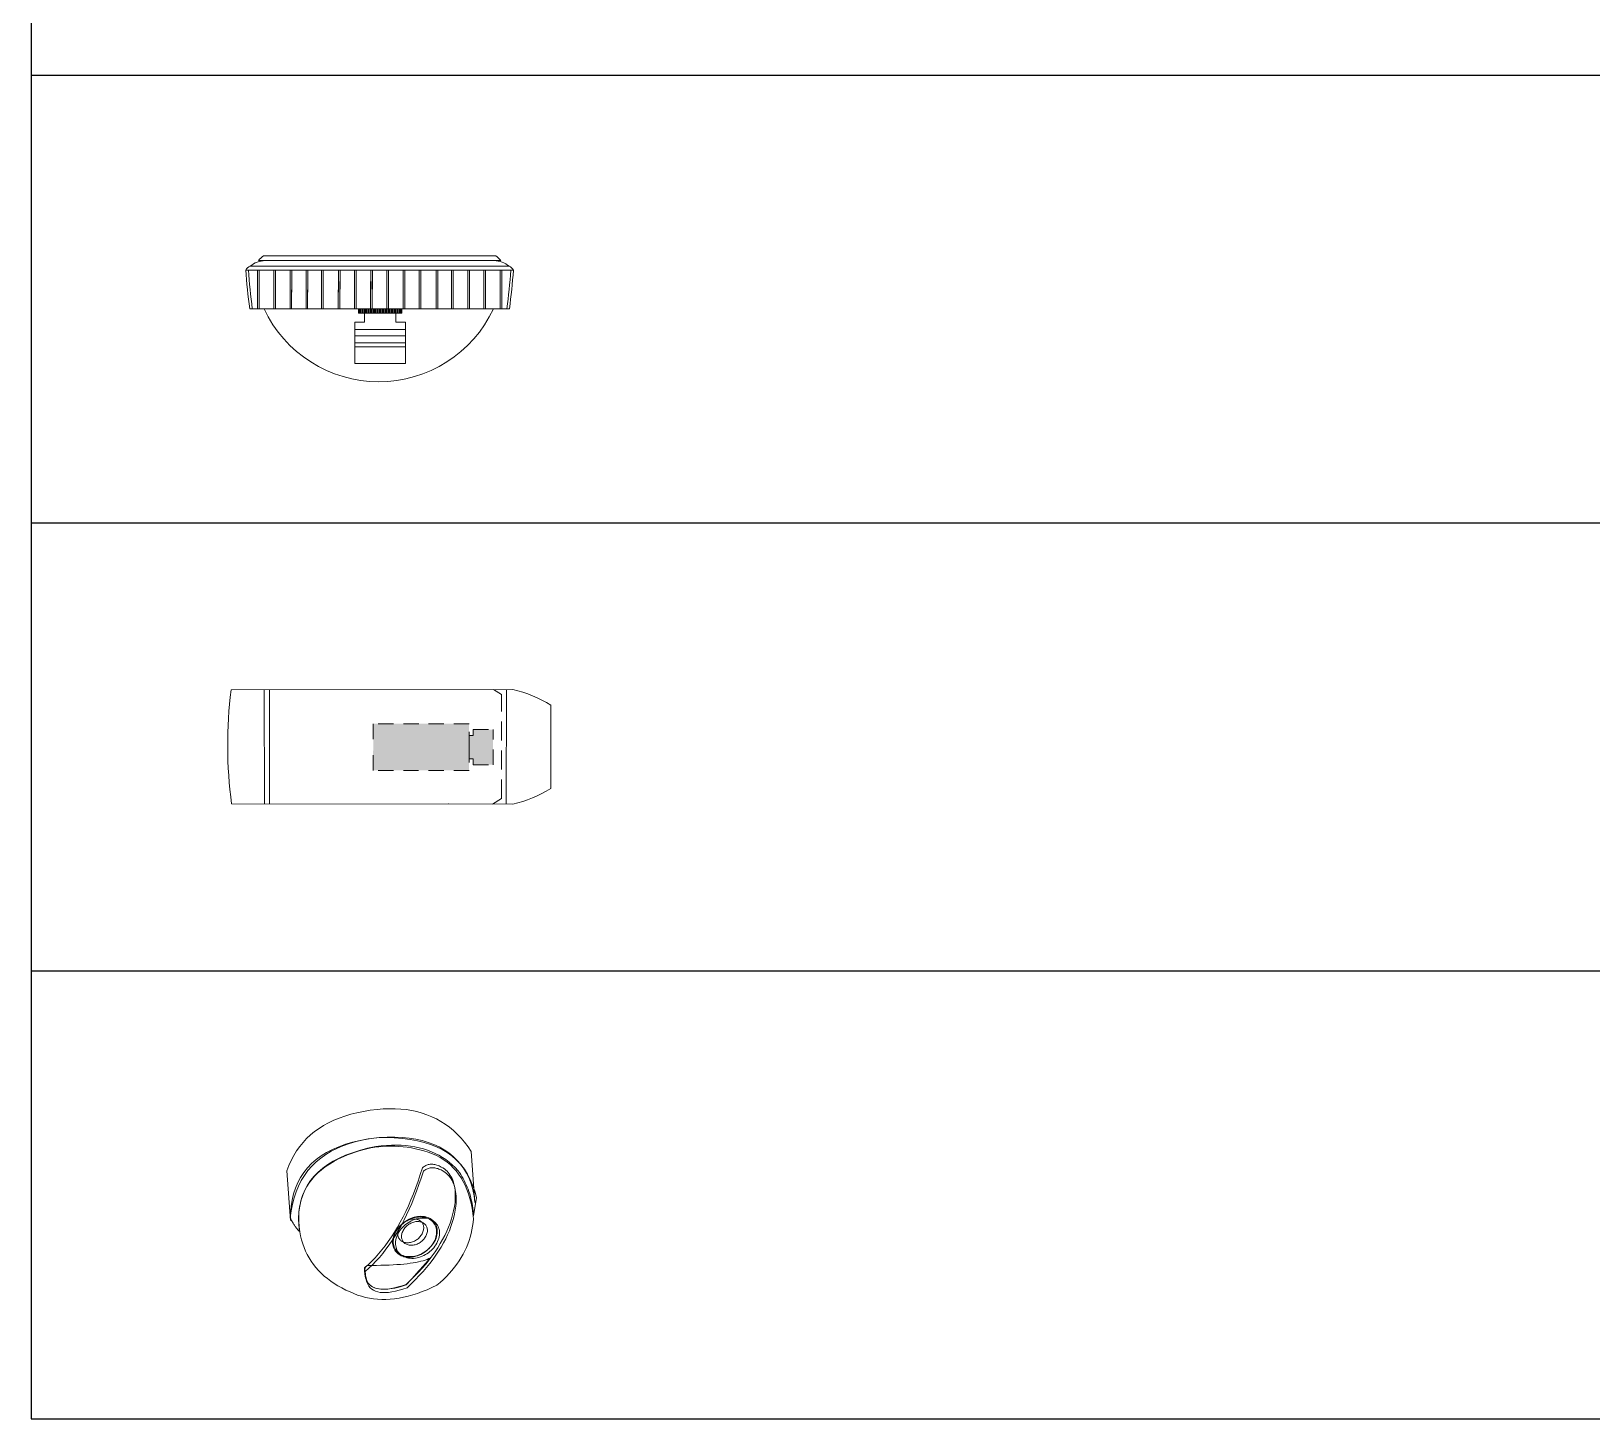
# Model space of a CAD drawing. Header units: millimetres. Extents: x 863 to 22635, y -482 to 12118.
# Drawn here: x 1639.66 to 1655.34, y 2145.8 to 2159.74 of the extents above; entities that cross this region are included whole.
import ezdxf
from ezdxf.enums import TextEntityAlignment as Align

# ---------------------------------------------------------------- set-up
doc = ezdxf.new("R2010")
doc.units = ezdxf.units.MM
doc.linetypes.add('DASHED2', pattern=[9.524999999999999, 6.349999999999999, -3.174999999999999])
doc.layers.add('DIM_0G', color=20, linetype='Continuous')
doc.layers.add('NOTE_0G', color=242, linetype='Continuous')
doc.layers.add('ELTR_CCTV_0G', color=7, linetype='Continuous', true_color=0xfa00bb)
doc.styles.add('attdef', font='GOTHIC.TTF')

# ---------------------------------------------------------------- blocks, each defined once
blk = doc.blocks.new('2901_GLASS-2')
at = {"lineweight": 15}
for points in [[(1671.037497811088, 1172.282525780488), (1669.441464630002, 1172.284631418491), (1669.440953967017, 1171.896837377341), (1669.440610026153, 1171.509043149882), (1671.036643972501, 1171.507631522437), (1671.037070892891, 1171.895078653088)], [(1669.440953967513, 1171.896837379828), (1669.441209296195, 1172.090734398639), (1669.374148507637, 1172.090748790209), (1669.373696080016, 1172.189820819771), (1669.043058674016, 1172.189214169028), (1669.040700679446, 1171.605345636879), (1669.373050581811, 1171.604003420198), (1669.373721336962, 1171.703074213653), (1669.44078199709, 1171.702940818703)]]:
    blk.add_hatch(color=0, dxfattribs=at).paths.add_polyline_path(points)
at = {"color": 0, "lineweight": 15}
for p, q in [((1673.392707970335, 1172.839809526861), (1668.713358620748, 1172.84455620349)), ((1668.822993485906, 1172.844444996466), (1668.818800899815, 1170.940196580237)), ((1672.761880235798, 1170.943904569205), (1672.763804064743, 1172.840447480227)), ((1672.84661202437, 1172.840363481423), (1672.848395342253, 1170.943985929697)), ((1668.083468922339, 1172.585889716084), (1668.082224242695, 1171.199958510367)), ((1673.400591952901, 1170.944505201859), (1668.711237330782, 1170.94009542711))]:
    blk.add_line(p, q, dxfattribs=at)
at = {"color": 0, "linetype": 'DASHED2', "lineweight": 15, "ltscale": 0.05}
for p, q in [((1668.902010718288, 1172.753863242111), (1669.053921586652, 1172.844210748476)), ((1668.902010718963, 1172.753863244463), (1668.901622528894, 1171.019192396717)), ((1668.90162252839, 1171.019192397506), (1669.032853047989, 1170.940397867536))]:
    blk.add_line(p, q, dxfattribs=at)
at = {"color": 0, "linetype": 'DASHED2', "lineweight": 15, "ltscale": 0.04}
for p, q in [((1669.440953966281, 1171.896837376669), (1669.441464628112, 1172.284631419507)), ((1669.441464628112, 1172.284631419507), (1671.037497810891, 1172.282525780228)), ((1671.037497810891, 1172.282525780228), (1671.037070891612, 1171.895078650782)), ((1669.04305867338, 1172.1892141691), (1669.040700680382, 1171.605345639035)), ((1669.373696079319, 1172.189820821523), (1669.04305867338, 1172.1892141691)), ((1669.374148508094, 1172.090748790273), (1669.373696079319, 1172.189820821523)), ((1669.441209295901, 1172.09073439886), (1669.374148508094, 1172.090748790273)), ((1669.440953967479, 1171.896837379445), (1669.440610024587, 1171.509043149837)), ((1671.036643971308, 1171.507631521702), (1671.037070890917, 1171.89507865335)), ((1669.373050579997, 1171.604003419521), (1669.042415316291, 1171.605338713362)), ((1669.373721336375, 1171.703074214095), (1669.373050579997, 1171.604003419521)), ((1669.440781997562, 1171.702940818755), (1669.373721336375, 1171.703074214095)), ((1669.440610024587, 1171.509043149837), (1671.036643971308, 1171.507631521702))]:
    blk.add_line(p, q, dxfattribs=at)
at = {"color": 0, "lineweight": 15}
for centre, radius, start, end in [((1669.16381255306, 1170.851368048862), 2.043454862592803, 102.7347260083257, 121.9166385343652), ((1666.074492305215, 1171.861699055979), 7.383290636738362, 352.8639614718928, 7.61270738873649), ((1669.166082644204, 1172.932286062881), 2.043454862592803, 237.9671859969082, 257.139008096787)]:
    blk.add_arc(centre, radius, start, end, dxfattribs=at)
at = {"color": 0, "linetype": 'DASHED2', "lineweight": 15}
for start, end in [(55.84248884050429, 56.0621822940309), (306.8031840346627, 307.0008429846237)]:
    blk.add_arc((1669.126360471798, 1171.875422321563), 1.166830800189498, start, end, dxfattribs=at)
blk = doc.blocks.new('kamera')
at = {"color": 0, "lineweight": 15}
for p, q in [((-11.66908713034227, 1.0837539e-09), (11.66908713034408, -1.0837539e-09)), ((-13.44588307459216, -1.451566507756069), (13.4424686082164, -1.455735977442964)), ((-13.44588307558315, -1.451566505226218), (13.43925610297065, -1.483141569533469)), ((-13.00969076499768, -1.058210229231552), (13.00720146510848, -1.061356225045892)), ((-12.26329163911304, -5.332275347891116), (-12.25872798431683, -1.446471936521629)), ((-12.26131970669248, -3.653239797016428), (-12.25873560508207, -1.452960747751784)), ((-12.17971710196234, -0.4819145876339463), (-11.50632521971147, -0.4827054221375875)), ((-12.09759150147529, -5.332469958397269), (-12.09302767041026, -1.446517263638452)), ((-12.0956193933338, -3.653285112888625), (-12.09303529116023, -1.453006063622888)), ((-11.50632521971147, -0.4827054221375875), (11.5051920402997, -0.4823217871453381)), ((-10.62490962399042, -5.337418921877175), (-10.62034597158217, -1.45161550826051)), ((-10.62292656668014, -3.648908826668049), (-10.62035359122765, -1.458104332967195)), ((-10.4592094877431, -5.337613523391333), (-10.45464565782403, -1.45166084436059)), ((-10.45722625403741, -3.648954149277415), (-10.45465327913061, -1.458149637606766)), ((-9.001749541945355, -5.339325237901356), (-8.99718588757696, -1.453521835522769)), ((-8.999766289448052, -3.650650554577441), (-8.997193507355586, -1.460010648990282)), ((-8.836049404290133, -5.339519828186165), (-8.831485573659482, -1.453567149156515)), ((-8.834065976663439, -3.650695890672069), (-8.831493194551328, -1.460055944646591)), ((-7.393811388326321, -5.337994257779064), (-7.389247733536648, -1.452190855400474)), ((-7.391836879472426, -3.656765239776721), (-7.389255353313093, -1.458679666620809)), ((-7.228111249566608, -5.338188875024568), (-7.223547420177965, -1.452236169024399)), ((-7.226136566810053, -3.65681054666129), (-7.223555040511018, -1.458724964519933)), ((-5.842335270079093, -5.339816377344686), (-5.837771617825817, -1.454012983948268)), ((-5.840356545247957, -3.654996115604809), (-5.837779237460379, -1.460501795178424)), ((-5.676635132002593, -5.340010965375768), (-5.672071303903977, -1.45405829083611)), ((-5.6746562324568, -3.655041431481365), (-5.672078925361163, -1.46054709307209)), ((-4.147501368722623, -5.341806862739031), (-4.142937716312188, -1.456003449122363)), ((-4.145518311414525, -3.653296767530991), (-4.14294533595766, -1.462492273827955)), ((-3.981801232473115, -5.342001464252096), (-3.977237402554056, -1.456048785221355)), ((-3.97981799876743, -3.653342090139267), (-3.977245023862812, -1.462537578467524)), ((-2.524341286679733, -5.343713178763207), (-2.51977763230916, -1.45790977638462)), ((-2.522358034180251, -3.655038495439292), (-2.519785252085601, -1.464398589851043)), ((-2.358641149020145, -5.343907769046926), (-2.354077318391681, -1.457955090017273)), ((-2.356657721395639, -3.655083831532828), (-2.354084939285712, -1.464443885509534)), ((-0.9011889058661834, -5.345619478337903), (-0.8966252521962815, -1.459816066977145)), ((-0.8992049536480408, -3.656347672653281), (-0.8966328718264776, -1.466304871451574)), ((-0.7354887682087793, -5.345814070868796), (-0.7309249396779705, -1.4598613761078)), ((-0.7335046397327459, -3.656392988532024), (-0.7309325602969694, -1.466350187330314)), ((0.7376692246687526, -5.347544214640945), (0.7422330545943625, -1.461591528865391)), ((0.7396533538585573, -3.658123114328917), (0.7422254338465791, -1.468080333347461)), ((0.9033693621689964, -5.347738827393187), (0.907933016541756, -1.4619354227696)), ((0.905353314531203, -3.658467014968118), (0.907925395636812, -1.468424236244754)), ((2.360821604220654, -5.349450507469737), (2.365385433585287, -1.463497821700729)), ((2.362805030587876, -3.660626560971286), (2.365377812837504, -1.469986623932344)), ((2.526521741854048, -5.349645135962052), (2.531085395528315, -1.463841724591475)), ((2.5285049942182, -3.660970454875496), (2.531077776456913, -1.470330526828543)), ((3.983981686972947, -5.351356814509562), (3.988545518712453, -1.46540414671908)), ((3.985964921949015, -3.662697431414561), (3.988537897971218, -1.47189293996416)), ((4.149681824477557, -5.351551422771808), (4.154245481779617, -1.465748040624383)), ((4.151664884302408, -3.663041345542296), (4.154237860328976, -1.472236831622284)), ((5.678815587908138, -5.353347299904998), (5.683379419662923, -1.467394614138173)), ((5.680794489139043, -3.66837776601387), (5.683371798764527, -1.473883418611511)), ((5.844515724980552, -5.353541930633582), (5.849079381466253, -1.46773851478174)), ((5.846494452330625, -3.668721671149613), (5.849071760705371, -1.474227321509897)), ((7.230291706694512, -5.355169448685042), (7.234855534664347, -1.469216753924045)), ((7.232266388185053, -3.673791118081133), (7.234847914064993, -1.475705535931044)), ((7.395991843651244, -5.355364038972036), (7.400555498447463, -1.469560627599274)), ((7.397966351952891, -3.674135011987527), (7.400547876418385, -1.47604945005878)), ((8.853449109267785, -5.357075751663797), (8.858012940893786, -1.471123047914079)), ((8.855423792598412, -3.675697403075901), (8.858005320146004, -1.4776118501446)), ((9.019149247479618, -5.357270350937324), (9.023712903262457, -1.471466939575475)), ((9.021123755661213, -3.676041305974285), (9.023705282497213, -1.477955753040804)), ((10.47661187148751, -5.358982071753414), (10.48117570200902, -1.473029345531904)), ((10.47859230095764, -3.672711267952398), (10.48116808124378, -1.479518161243321)), ((10.64231201096536, -5.359176680013478), (10.64687566563934, -1.473373230450668)), ((10.64429226415795, -3.673055173094689), (10.64686804361245, -1.479862050657538)), ((12.17858372339087, -0.4831126439898072), (11.5051918442592, -0.4823217690369347)), ((12.09977195606025, -5.360888387785236), (12.10433578559514, -1.474935661562629)), ((12.10174406237911, -3.681703533281323), (12.10432816342418, -1.481424484013405)), ((12.26547209427426, -5.361082987054396), (12.27003574850296, -1.475279582430809)), ((12.26744402444874, -3.682047447416698), (12.27002812831833, -1.481768377919794)), ((-13.05132695984521, -5.331175338883622), (13.04008840963634, -5.334583323375045)), ((-2.122970872653417, -5.347284039700753), (2.23450270698358, -5.345251442069636)), ((-2.122775785197335, -5.765514446918679), (-2.122970872653417, -5.347284039700753)), ((2.234697797980151, -5.763481849858363), (-2.122775785197335, -5.765514446918679)), ((-2.096625811611918, -5.765502250272763), (-2.096820898266924, -5.347271841879408)), ((-1.983331767480011, -5.765449402203012), (-1.983526854933916, -5.347218994982904)), ((-1.870037724024768, -5.765396555138433), (-1.870232815137023, -5.347166147517783)), ((-1.756743680748513, -5.765343708324871), (-1.756938770885061, -5.347113299276678)), ((-1.643449638696801, -5.765290860429741), (-1.64364472883335, -5.347060451383731)), ((-1.530155595359428, -5.765238013533236), (-1.530350681900924, -5.347007604973986)), ((-1.517246615373186, -5.765231992198823), (-1.516822119721654, -6.67526662033233)), ((-1.4168615519653, -5.765185166551597), (-1.417056642106214, -5.346954757507774)), ((-1.303567510402534, -5.765132316484598), (-1.303762598827779, -5.346901910693119)), ((-1.190273467922995, -5.765079470849741), (-1.190468554575817, -5.346849062454202)), ((-1.07697942378454, -5.765026622777804), (-1.07717451258304, -5.34679621464638)), ((-0.9636853795347632, -5.764973774537793), (-0.9638804701013212, -5.346743369006071)), ((-0.8503913383998224, -5.764920927988349), (-0.8505864285385542, -5.346690518939067)), ((-0.7370972950056967, -5.764868081006714), (-0.7372923824574174, -5.3466376737877)), ((-0.6238032516705064, -5.764815234109119), (-0.6239983408946502, -5.346584823719604)), ((-0.510509210105556, -5.764762384043206), (-0.5107042984740473, -5.346531978166603)), ((-0.3972151640266021, -5.764709538891838), (-0.3974102537964427, -5.3464791321825)), ((-0.2839211228894783, -5.764656692336938), (-0.2841162122293099, -5.346426282114408)), ((-0.1706270787532048, -5.764603844265003), (-0.1708221688919366, -5.346373435221175)), ((-0.0573330371882548, -5.764550994199089), (-0.0575281254999936, -5.346320588238449)), ((0.0559610052912831, -5.764498148560961), (0.0557659177784444, -5.346267741425981)), ((0.1692550495432442, -5.764445300323131), (0.169059959830156, -5.346214893533033)), ((0.2825490906214327, -5.764392453853362), (0.2823540040842999, -5.346162045295204)), ((0.395843134871211, -5.76433960561444), (0.3956480474151249, -5.346109198397607)), ((0.5091371782653369, -5.764286758633897), (0.5089420872098345, -5.346056350930298)), ((0.6224312216027102, -5.764233911740665), (0.6222361314617956, -5.346003502692473)), ((0.7357252635933037, -5.764181063929573), (0.7355301760804652, -5.345950656793498)), ((0.8490193078452648, -5.764128215688468), (0.8488242194745907, -5.345897809812957)), ((0.9623133502658674, -5.764075370135468), (0.9621182601271356, -5.345844961088368)), ((1.075607394520009, -5.764022521893276), (1.075412303521259, -5.345792114106733)), ((1.188901434312538, -5.763969674429245), (1.188706346428624, -5.345739264953226)), ((1.302195478562313, -5.763916826192507), (1.302000390680583, -5.345686416714306)), ((1.415489521954258, -5.763863979210873), (1.415294432245534, -5.345633572418591)), ((1.528783563949215, -5.763811131399777), (1.528588476440743, -5.345580724263709)), ((1.629168622843099, -5.763764306379016), (1.62959312203511, -6.67379893508114)), ((1.642077607286591, -5.763758284503273), (1.641882519775935, -5.345527877366111)), ((1.755371651479617, -5.763705436345117), (1.755176560480868, -5.345475028558575)), ((1.868665693959155, -5.763652590710263), (1.868470605162838, -5.345422182577749)), ((1.981959736864337, -5.763599741557843), (1.98176464586777, -5.345369333768031)), ((2.095253779343874, -5.763546895919716), (2.095058690119731, -5.345316485530202)), ((2.208547823595834, -5.763494047678613), (2.208352733457104, -5.345263638632601)), ((2.234697797980151, -5.763481849858363), (2.23450270698358, -5.345251442069636)), ((-1.516822119721654, -6.67526662033233), (-2.497499587116358, -6.675724070120486)), ((-2.497499587116358, -6.675724070120486), (-2.495558859687478, -10.83624108572949)), ((2.61061249237664, -7.406313756389863), (-2.497157681912538, -7.408696340787352)), ((-2.497157681912538, -7.408696340787352), (-2.49686064325524, -8.04548647381598)), ((1.62959312203511, -6.67379893508114), (2.610270588089588, -6.673341484377307)), ((2.610270588089588, -6.673341484377307), (2.612211315400599, -10.83385850015547)), ((-2.49686064325524, -8.04548647381598), (2.610909532323967, -8.043103890416022)), ((2.611240951930624, -8.753599993437456), (-2.49652922315963, -8.75598257901147)), ((-2.49652922315963, -8.75598257901147), (-2.496347580158361, -9.14538383158724)), ((-2.496347580158361, -9.14538383158724), (2.611422594133, -9.143001247186476)), ((2.610909532323967, -8.043103890416022), (2.611240951930624, -8.753599993437456)), ((2.612211315400599, -10.83385850015547), (-2.495558859687478, -10.83624108572949))]:
    blk.add_line(p, q, dxfattribs=at)
for centre, major_axis, ratio, start_param, end_param in [((7.648847701401791, -4.750011423383329), (-4.397298448758828, 4.403260143487546), 0.9999999999933443, 4.683195993139019, 4.796085085942228), ((61.23770431371792, 4.183884740712529), (-74.89583861249672, 0.09947217952870638), 0.9999999993299781, 0.0763097521043366, 0.1287174170947243), ((-12.68964963094131, -1.851628122723194), (-0.6045439017761848, 0.6053635200564756), 0.9999999999996106, -0.4013124155423671, 0.2994834359232248), ((61.49871867943858, 4.183578196412782), (-74.8958730749557, 0.0687933389703585), 0.9999999993272934, 0.0762334845811135, 0.1283041302530155), ((-11.40422956656421, -3.000745239959359), (-2.520107833487045, 0.0021176782169552), 0.9999999993262315, -1.529432523771554, -0.8792775586926866), ((-7.660016016928602, -4.75944140243082), (-4.397298448729824, 4.403260143458504), 0.9999999999842799, -0.0846901452009725, 0.0281989471947213), ((11.39718189305404, -3.000114826710341), (-2.520107583787376, 0.0023964792551094), 0.999999999325334, 4.020312584306897, 4.670467548772043), ((-61.49062301718241, 4.330537488617847), (74.89589369370547, -0.0405463242702368), 0.9999999993269528, -0.128862778158612, -0.0767891292492506), ((12.68529755629624, -1.854020192653115), (0.6053635200564801, 0.6045439017761886), 0.9999999999985842, 5.982707832340611, 6.683503683609843), ((-61.22960865258811, 4.330230933088751), (-74.8958459579406, 0.09377860693593501), 0.9999999993228685, 3.013440625977833, 3.065514274887412), ((-0.0844430351398842, 0.0733641938233632), (12.73087002416614, -0.0084189631708965), 0.999999999326201, 3.58070450679461, 5.845134826954948)]:
    blk.add_ellipse(centre, major_axis=major_axis, ratio=ratio, start_param=start_param, end_param=end_param, dxfattribs=at)
blk = doc.blocks.new('kamera_dom')
at = {"lineweight": 15}
for points in [[(-2.71490570899914, 18.33254170320106), (-2.339952724854811, 18.49981757722162), (-1.95856439552335, 18.64593783229975), (-1.570740348787694, 18.77090761403269), (-1.176481329081978, 18.87471663122596), (-0.7757865919602409, 18.95737517508314), (-0.3686568818711748, 19.01887295439155), (0.0449596294020012, 19.05921139255587), (0.4650118580884737, 19.07839935739321), (0.8914990597359063, 19.07642655767449), (1.32442160657774, 19.05329813901881), (1.32442160657774, 19.05329813901881), (1.763779870828328, 19.00901924701793), (2.209573108041694, 18.94357959047011), (2.661853146444626, 18.85698059279457), (3.120568902260857, 18.74923112176475), (3.585719631044412, 18.62032088619708), (4.057305705014186, 18.47025503169061), (4.535327124171999, 18.2990335582399), (5.019784260745836, 18.10666161145127), (5.510727826283073, 17.89312517791768), (6.008106737008347, 17.65843312543984)], [(-7.76443028864287, 12.28601613928913), (-7.684337941406738, 12.69604179118869), (-7.586134804018002, 13.0947226545486), (-7.469717964473602, 13.48205128494919), (-7.335190334754768, 13.85803512680832), (-7.182548192703508, 14.22272563611295), (-7.011694954022458, 14.57602789328666), (-6.822727947426755, 14.91802652669321), (-6.615649406238843, 15.24869066275823), (-6.390356418449298, 15.56801285707297), (-6.146951523836832, 15.87600569964706), (-6.146951523836832, 15.87600569964706), (-5.885435094634885, 16.17266404486872), (-5.605703846615142, 16.45798559395189), (-5.307860691775204, 16.73197779125803), (-4.991906002347603, 16.99463549124994), (-4.657736866312916, 17.24595124947154), (-4.305455823458032, 17.48593765595251), (-3.935063246013669, 17.71458956509014), (-3.546455849755147, 17.93190467807107), (-3.139736546674611, 18.13789043931501), (-2.71490570899914, 18.33254170320106)], [(-1.272853889646284, 15.92213954171893), (-1.266678005583343, 16.2270373232659), (-1.239024322472687, 16.50850167176941), (-1.189943924132419, 16.76654145502652), (-1.119334270755643, 17.0011440830367), (-1.027297529907627, 17.2123272913941), (-0.9137829900364522, 17.40007706670803), (-0.7787384506927995, 17.56439997797315), (-0.6222675683329726, 17.7052931784001), (-0.4443185147038096, 17.82275809138446), (-0.2448916620660384, 17.91678957130534), (-0.2448916620660384, 17.91678957130534), (-0.0239862659418577, 17.98739790938998), (0.2183454732003156, 18.03457653661644), (0.4822072118158758, 18.05832829980863), (0.7675467494536861, 18.05864662995191), (1.074313002340204, 18.03554039484879), (1.40260851026596, 17.98899700448965), (1.75233110564659, 17.91903419450318), (2.123531500063108, 17.82563795144051), (2.516261893948465, 17.70881484435995), (2.930418630874555, 17.56856202642302)], [(-0.9790166777083869, 15.66381173344234), (-1.029364064836953, 15.69358533580271), (-1.074293656002737, 15.72889474272961), (-1.113908363217885, 15.76974739866273), (-1.148157102686127, 15.81613443578681), (-1.177090585967561, 15.86806986747797), (-1.200606645505104, 15.92553595816753), (-1.218807821077459, 15.98854529783966), (-1.231591200699767, 16.05709044209834), (-1.239059696343244, 16.13117883534687), (-1.241162224252547, 16.21080160976817), (-1.241162224252547, 16.21080160976817), (-1.237949495985958, 16.29597277878929), (-1.229319343966379, 16.38667460679062), (-1.215374307997989, 16.48291968378544), (-1.19601147605681, 16.58470056536134), (-1.171333760149534, 16.69202469592528), (-1.141290076503537, 16.80488320766926), (-1.105931136680734, 16.9232901139967), (-1.065154773117682, 17.04722767932799), (-1.019063525586714, 17.17670849362184), (-0.9675544820875072, 17.31172511252953)], [(-1.182943779987907, 16.27124680377528), (-1.176417202264929, 16.57455711429611), (-1.148508293126724, 16.85454434819439), (-1.099215935914799, 17.1112239422273), (-1.02854087504329, 17.34458560520579), (-0.9365341943303064, 17.55463820494333), (-0.8231448099686531, 17.74137287364647), (-0.6883723497530811, 17.90479475687789), (-0.532216813667219, 18.04490385465942), (-0.3546782017256191, 18.16170016700198), (-0.1557568861435357, 18.25517854829559), (-0.1557568861435357, 18.25517854829559), (0.0644960493036706, 18.32534786633187), (0.3061316883859035, 18.37219925333011), (0.5691504033293314, 18.39573785486755), (0.8535521941439583, 18.39596367096237), (1.159337060802499, 18.37287670161095), (1.48650463112335, 18.32647180120693), (1.835003821282043, 18.25675783754741), (2.204885715092125, 18.16372594284439), (2.596151056984126, 18.047386408296), (3.008798730289527, 17.90772379709232)], [(-0.9675544820875072, 17.31172511252953), (-0.887229360461788, 17.43894678067045), (-0.7948237610935394, 17.55440641115456), (-0.6903369395331538, 17.65811429519454), (-0.5737696402211441, 17.75006014157589), (-0.4451214909558985, 17.83024909589585), (-0.3043924917155891, 17.89868115816716), (-0.1515826425102205, 17.955356328368), (0.0133076844349489, 18.0002694609102), (0.1902792335613412, 18.03343084700646), (0.3793312604484527, 18.05483019543862), (0.3793312604484527, 18.05483019543862), (0.5804641372897095, 18.06447265180577), (0.793677864102392, 18.0623582161279), (1.018972440878314, 18.04848688838501), (1.256347495404043, 18.02285352298531), (1.505803772113722, 17.98546841112329), (1.767340526559563, 17.93632126161537), (2.040958130983198, 17.87541722004062), (2.326656585371893, 17.80275628641902), (2.624435889721098, 17.71833846071968), (2.934295671823747, 17.62215859738353)], [(2.930418630874555, 17.56856202642302), (3.359965127938267, 17.16054191381408), (3.770091303135814, 16.75219899481635), (4.160797900863141, 16.34354356067888), (4.532084176716121, 15.93456532015443), (4.883950130688387, 15.52526427326666), (5.216396507205898, 15.11565071121185), (5.529422561832689, 14.70571434278645), (5.82302829457603, 14.29545516799226), (6.09721444986917, 13.88488347802922), (6.351981399933718, 13.47400441848913), (6.351981399933718, 13.47400441848913), (6.587326539224705, 13.06278197019128), (6.803252845522366, 12.65125729791362), (6.999756596608673, 12.23937894567825), (7.176841514686201, 11.82719836947217), (7.334507599762218, 11.41471556928809), (7.472754851821264, 11.00193054515148), (7.591579548676237, 10.58879184102261), (7.690985412530607, 10.1753509129503), (7.770968721170902, 9.761556304883923), (7.831533196801502, 9.347459472861374)], [(2.934295671823747, 17.62215859738353), (3.031972654152923, 17.51660283111232), (3.132159428234443, 17.40784475791042), (3.234753082033421, 17.2958918221575), (3.339857272001608, 17.18074687064653), (3.447419797706968, 17.062403334392), (3.557440659145868, 16.94086121340115), (3.669920600749719, 16.81613079884482), (3.784858878098018, 16.68820179955946), (3.902255491170761, 16.5570742155287), (4.022111184415734, 16.42275833793246), (4.022111184415734, 16.42275833793246), (4.144425213389694, 16.28524387559446), (4.269249034109634, 16.14452710630394), (4.39648047899027, 16.00062576568052), (4.526221715603242, 15.85352211809913), (4.658369831945492, 15.70322360796854), (4.793028484470597, 15.54973308209264), (4.930145472716501, 15.39304397146952), (5.069720796698674, 15.233156276101), (5.211755200851253, 15.07008028718883), (5.356247940739194, 14.90380571352034)], [(3.008798730289527, 17.90772379709232), (3.440515877777214, 17.501108767814), (3.852547978991423, 17.09408663115937), (4.244997945907016, 16.68664994271602), (4.617762866531846, 16.27880614690002), (4.970893824649465, 15.8705463758979), (5.304339736482686, 15.46187949751402), (5.618203514030029, 15.05279806735416), (5.912382245282058, 14.64330952980162), (6.186978842253662, 14.23340644046948), (6.441890392934508, 13.82309624375193), (6.441890392934508, 13.82309624375193), (6.677167236675812, 13.41235978065924), (6.892759406329786, 13.00122135577658), (7.088770930598911, 12.58968896152146), (7.265095175247552, 12.17771858627566), (7.421838774487695, 11.76535424165559), (7.558898816321743, 11.35260337205363), (7.676323034551388, 10.93941079925935), (7.774059973179646, 10.52578024548893), (7.852219988585602, 10.11180717833849), (7.910689002193066, 9.697344674210399)], [(6.008106737008347, 17.65843312543984), (6.342958803109468, 17.36788260130379), (6.661859854006254, 17.07277029266879), (6.964810261886668, 16.77310134515028), (7.251810026772544, 16.46887575872824), (7.522859148666612, 16.16009353342633), (7.777957255331785, 15.84674952364184), (8.01705363519795, 15.52885774275091), (8.240250455858586, 15.20640045518303), (8.447496633510129, 14.87938652872617), (8.638740712170147, 14.54781968557472), (8.638740712170147, 14.54781968557472), (8.814034147821976, 14.21169620353066), (8.973428024251005, 13.87100721480601), (9.116820173898304, 13.52577045498037), (9.244261308316707, 13.1759719106758), (9.355751055302786, 12.82160643627867), (9.451291648177175, 12.46270490538882), (9.530879364711835, 12.09921586200653), (9.594517927125708, 11.73119076214789), (9.642155879422717, 11.35863332799272), (9.67389241139881, 10.98148465913436)], [(4.561591651924572, 5.85548720157567), (4.345348588379238, 6.538644104950436), (4.1211158881797, 7.202878537116701), (3.888996463358123, 7.848183053680259), (3.648887401892352, 8.474565099028041), (3.400840159799372, 9.08202095098204), (3.144854737054628, 9.670550609525886), (2.880931133693593, 10.24015407465594), (2.609065627490049, 10.79077989039433), (2.329265662852773, 11.32253096871682), (2.04152379538209, 11.83530439764581), (2.04152379538209, 11.83530439764581), (1.745847469468571, 12.32920308916436), (1.442177784723753, 12.80412785346743), (1.130621375339615, 13.26012270217325), (0.8110753293285597, 13.69719507965237), (0.4836440475528434, 14.11535812395959), (0.148221268058478, 14.51457296904664), (-0.19513969208856, 14.89486162070716), (-0.5464392050807874, 15.25621893338575), (-0.905677270938213, 15.59864490705149), (-1.272853889646284, 15.92213954171893)], [(4.651501761593863, 6.204594463637477), (4.433200457989186, 6.887900254909255), (4.207166797749778, 7.552264963984271), (3.973400780878364, 8.197688590878897), (3.731953863386477, 8.82416741337147), (3.482723133256513, 9.431708875867118), (3.225760046497272, 10.02030925615509), (2.961116059104823, 10.58996483205919), (2.688684536894471, 11.14063159196848), (2.408575836250747, 11.67240500347179), (2.120731056769725, 12.18518587678772), (2.120731056769725, 12.18518587678772), (1.825106186863195, 12.67908084610826), (1.521796694129078, 13.15397955503067), (1.210754844753862, 13.60993718175814), (0.8919817554306064, 14.04696916309149), (0.5654755650157313, 14.46504977103359), (0.2312877295416911, 14.86417528336642), (-0.1106839185613353, 15.24436343571688), (-0.460388295519806, 15.60560536026423), (-0.8177739453221875, 15.94789733482503), (-1.182943779987907, 16.27124680377528)], [(5.356247940739194, 14.90380571352034), (5.196923632060132, 14.98160123032721), (5.021054658192043, 15.05520894741312), (4.828589190946328, 15.12462744138975), (4.619579058518866, 15.18985813565996), (4.393972432691953, 15.2508996068118), (4.151820769480763, 15.30774813265816), (3.893072612873766, 15.36040743538979), (3.617728335099855, 15.40888266059664), (3.325839019922568, 15.45316494051076), (3.017353583566547, 15.49326314289646), (3.017353583566547, 15.49326314289646), (2.692323109824425, 15.52916839998215), (2.350696142696504, 15.56088443394765), (1.992472682164589, 15.58841124480386), (1.617704556454553, 15.61175025595003), (1.22633993736781, 15.63090004397236), (0.8184306530965841, 15.64586203229373), (0.3939248754304572, 15.6566347974931), (-0.0471259396335881, 15.66321461739426), (-0.5047732480834384, 15.66560521416249), (-0.9790166777083869, 15.66381173344234)], [(-9.070259600415739, 6.151928152323308), (-8.708897497414, 11.14743112708493)], [(-8.726734267987922, 10.90085396883114), (-8.679240215227763, 10.99109280674383), (-8.631972561745897, 11.07891693480087), (-8.584820951148682, 11.16442182060018), (-8.53784056164659, 11.24755973033825), (-8.4910828492375, 11.32833438620764), (-8.444444901908353, 11.40673834384142), (-8.397974453459938, 11.48282678139912), (-8.351730404298905, 11.55650050909389), (-8.305602398031624, 11.62785499454003), (-8.259645612851273, 11.69684250391401), (-8.259645612851273, 11.69684250391401), (-8.213911504753924, 11.76346675943387), (-8.168297161738339, 11.82772031668719), (-8.122850317618031, 11.88965835389353), (-8.077629872779651, 11.94918168124059), (-8.032525470825929, 12.006385766319), (-7.987592289966412, 12.06122287533799), (-7.942881786190809, 12.11369673049558), (-7.898291047502421, 12.16379988739754), (-7.853867807700225, 12.21158752423798), (-7.809670967182683, 12.25696045121003)], [(-8.708897497414, 11.14743112708493), (-8.694695092048278, 10.43564702227377), (-8.636338064261508, 9.755066178342533), (-8.533774958045797, 9.105684873065911), (-8.387060951628882, 8.487455372667682), (-8.196192322794559, 7.900429133129362), (-7.961121337734764, 7.344550976260508), (-7.681895730250289, 6.819876080264293), (-7.358467766558532, 6.326349266917533), (-6.990885180442091, 5.864025714457966), (-6.579096515912168, 5.432901700673028), (-6.579096515912168, 5.432901700673028), (-6.123156951163763, 5.032929491733738), (-5.623062763996131, 4.664160543672551), (-5.07876622061758, 4.326539678280822), (-4.490315054799792, 4.020122073747188), (-3.857657810587623, 3.744904007897275), (-3.180849666146968, 3.500837746911201), (-2.459886899283445, 3.287974746786857), (-1.694721776217193, 3.106259829337431), (-0.885402030710793, 2.955748172742459), (-0.0318799290071183, 2.836384598829681)], [(-7.809670967182683, 12.25696045121003), (-7.870668219717118, 11.58677205398089), (-7.884920954690642, 10.9421166940283), (-7.852421727725412, 10.32309728334803), (-7.773067626786541, 9.729706377560431), (-7.646965286106933, 9.161899965029077), (-7.474063249686878, 8.619674323568688), (-7.254357795311076, 8.103080909206254), (-6.987852645182102, 7.612068265896598), (-6.674595533086176, 7.146691571890187), (-6.314538725255259, 6.706895648938367), (-6.314538725255259, 6.706895648938367), (-5.907682221673893, 6.292680497068432), (-5.454073756136494, 5.904101294463544), (-4.953610416654552, 5.541150596751323), (-4.406402559609887, 5.203732936299275), (-3.812442740631011, 4.891951225145021), (-3.171628047677587, 4.605798018841597), (-2.484065114993426, 4.345229305836252), (-1.749702486546993, 4.110241363883686), (-0.9685364401530024, 3.900885649014527), (-0.1405706980112882, 3.717110705230879)], [(-3.353577030711676, 4.736220904675063), (-3.860928086729471, 4.969632549620655), (-4.338113933839848, 5.218190080002387), (-4.785130849850247, 5.481944951809055), (-5.201927378750042, 5.760893442840822), (-5.588510964942543, 6.054932641092818), (-5.944921897827952, 6.364220636785826), (-6.271119888003337, 6.688599339682696), (-6.567148947084206, 7.028175384017231), (-6.833009075046903, 7.382948769778523), (-7.068652538112472, 7.752864318776119), (-7.068652538112472, 7.752864318776119), (-7.274079336255454, 8.137922030980919), (-7.449337203316642, 8.538177084625202), (-7.594378405454331, 8.953574301485787), (-7.709254398681878, 9.38411740378433), (-7.793961460813078, 9.829857847496896), (-7.848448135837315, 10.29079191043274), (-7.872721868136977, 10.76681668061974), (-7.866822947149558, 11.25809024820955), (-7.830711083443929, 11.76445452303414), (-7.76443028864287, 12.28601613928913)], [(9.67389241139881, 10.98148465913436), (9.616651297330463, 10.43687209943709), (9.539334620767477, 9.913625978799244), (9.441839469704972, 9.411753741636856), (9.324272478344026, 8.931299399542695), (9.186629924491172, 8.472211496517048), (9.028812618332267, 8.03454893297021), (8.850919749683271, 7.618252808479156), (8.652903584731575, 7.223378301270713), (8.434760401266429, 6.849873955321527), (8.196490199326036, 6.497739770644327), (8.196490199326036, 6.497739770644327), (7.938148157079923, 6.167023481031718), (7.659679096330363, 5.857677352702013), (7.361086739283563, 5.569752841636727), (7.042418819752128, 5.303194769639958), (6.703572425711172, 5.058010581104097), (6.344654191380867, 4.834244287656472), (5.965660394553196, 4.631844433262813), (5.566491845414928, 4.450869918351597), (5.147247733786571, 4.291261842492531), (4.70788032586006, 4.153075383923351)], [(0.2031687078897448, 2.80862291926678), (-0.5977981698952135, 2.912287971850673), (-1.361454073451564, 3.047651337565183), (-2.087799002752944, 3.214713016421228), (-2.776836680008273, 3.413421552419094), (-3.428563383024084, 3.643828401551218), (-4.042982833992937, 3.905882107826982), (-4.620039854724381, 4.199630405038988), (-5.15984107940585, 4.525029281594465), (-5.662331329846892, 4.882126471273291), (-6.127459150047798, 5.270918251917461), (-6.127459150047798, 5.270918251917461), (-6.555279718199017, 5.691356889670713), (-6.945840768105882, 6.143497562778065), (-7.299043109966076, 6.627281370832861), (-7.614934477591305, 7.142763492014638), (-7.89351487096701, 7.689943926337946), (-8.134788012307581, 8.268771217795802), (-8.338750179394992, 8.879296822389733), (-8.505405094438174, 9.5214692841364), (-8.634697579231215, 10.19533633680839), (-8.726734267987922, 10.90085396883114)], [(7.910689002193066, 9.697344674210399), (7.931742940753793, 9.432798760084554), (7.943365955067747, 9.177314546695923), (7.945458855308063, 8.930950934431165), (7.938120831311608, 8.693649022896354), (7.92124897105441, 8.465416256483877), (7.894949908732087, 8.246296646808332), (7.85917218835948, 8.03629391605682), (7.813963543723731, 7.835352886042527), (7.759224785027072, 7.643532457152106), (7.695055102092736, 7.460773728989805), (7.695055102092736, 7.460773728989805), (7.621351582894932, 7.287084145953482), (7.538220861630178, 7.122507719644999), (7.445611482311504, 6.967048172267822), (7.343571178738783, 6.820650325627866), (7.232000761108793, 6.683373080113598), (7.110999419222026, 6.555157535318358), (6.980464241080881, 6.436011135663648), (6.840501860889161, 6.325977892718583), (6.691060822624422, 6.225061528715742), (6.532188860111091, 6.133206865446482)], [(8.127263025113278, 6.136377503937182), (8.26581416564568, 6.332014680067003), (8.398038837070997, 6.531006111355964), (8.523940761586344, 6.733403253801953), (8.64351249480751, 6.939103195398272), (8.756761481110512, 7.148208848171631), (8.863687720512642, 7.360720212094746), (8.964283768611494, 7.576534375184562), (9.058505613806119, 7.795757971627608), (9.146452445898829, 8.018332101040869), (9.228021352879297, 8.244264207796732), (9.228021352879297, 8.244264207796732), (9.303318968964048, 8.473598303533436), (9.372238659939283, 8.70629037661274), (9.434831881807435, 8.942336704865738), (9.4910986345767, 9.181737288256043), (9.541042640439628, 9.424543582825207), (9.584656454995637, 9.670652676557436), (9.621947522645314, 9.920167481444878), (9.65291584339502, 10.17308799748207), (9.677553972828717, 10.42931131268779), (9.695817899377287, 10.68894406125582)], [(9.695817899377287, 10.68894406125582), (9.982068839985912, 8.836284008059009)], [(-0.0318799290071183, 2.836384598829681), (0.8693163712669048, 2.827626582273296), (1.72763462046987, 2.853936463970967), (2.542975628790371, 2.915373144309342), (3.315390852242671, 3.011932901074029), (4.044828834811597, 3.14361945647397), (4.731388766311283, 3.310373910126143), (5.374971456934872, 3.512255162402651), (5.975679818689968, 3.749255768931107), (6.533410939559867, 4.021383174092989), (7.048212553353549, 4.328582199681477), (7.048212553353549, 4.328582199681477), (7.520036926283862, 4.670908023917943), (7.948986970333863, 5.048353202397262), (8.334959773501396, 5.460925179510012), (8.678054525605146, 5.908565054858628), (8.978172036828255, 6.391331728849763), (9.235363763174972, 6.909221479270853), (9.449578248654683, 7.462238028343563), (9.620914683054252, 8.050322475633948), (9.749273876581356, 8.673533721579588), (9.834758741219048, 9.331864321751707)], [(9.982068839985912, 8.836284008059009), (9.805603594560118, 8.198034991206441), (9.596166560458183, 7.595223508895288), (9.353915827889068, 7.027889850533028), (9.078744762634415, 6.495990004501437), (8.770657086916799, 5.999575426829322), (8.429700534517906, 5.538590939293499), (8.0558788276503, 5.113087997906404), (7.649140510310643, 4.723070324846045), (7.209533316307898, 4.368482741951082), (6.737060967811883, 4.049376705181201), (6.737060967811883, 4.049376705181201), (6.231668286652164, 3.765704480774727), (5.693358995015843, 3.51751752469863), (5.122236004905972, 3.304808392569611), (4.518141226122675, 3.12753679497291), (3.88123274886675, 2.985743021332381), (3.211403938942567, 2.879383060031613), (2.50865851853723, 2.808508367075774), (1.77304422146062, 2.773063764263495), (1.004564769915305, 2.773100707589037), (0.2031687078897448, 2.80862291926678)], [(7.831533196801502, 9.347459472861374), (7.8505288953138, 9.083062446647087), (7.86029949357453, 8.827712232361591), (7.860797257786543, 8.581464008218973), (7.852069921746078, 8.34426259601969), (7.834014573447348, 8.116115440141584), (7.806789303108416, 7.897062830028517), (7.770239742715603, 7.687115932241795), (7.724465082069401, 7.486215846402046), (7.669417587370843, 7.294417750686989), (7.605144992425267, 7.111666466922543), (7.605144992425267, 7.111666466922543), (7.531544385226879, 6.937969439481094), (7.44877385597465, 6.773366957804682), (7.356679036674903, 6.617870188460075), (7.255359117119951, 6.471420231040609), (7.144766363509916, 6.334072263769483), (7.024948509662861, 6.205771108445332), (6.895802643560272, 6.086524209444177), (6.757486855401112, 5.976371856195327), (6.609846777186247, 5.875325215271005), (6.452981598724363, 5.783325386304567)], [(9.834758741219048, 9.331864321751707), (9.464865361474947, 4.218424192009479)], [(0, 0), (-0.7000399452062993, 0.0837950153454585), (-1.374111982420799, 0.1912121286877664), (-2.022275012019234, 0.3221521502382529), (-2.644426122042204, 0.4766076355826955), (-3.240660780048529, 0.6546889411165469), (-3.810986430465162, 0.8562931548603954), (-4.355300161281774, 1.081412832398199), (-4.873697440100841, 1.330158330134509), (-5.366134255316865, 1.602423013882795), (-5.832610606936214, 1.898206883613965), (-5.832610606936214, 1.898206883613965), (-6.273170506565293, 2.217616573552732), (-6.687769942584053, 2.560545449487106), (-7.076408915006138, 2.926993511418911), (-7.439079979431878, 3.317063671362117), (-7.775842036263382, 3.730656739491678), (-8.086592173490317, 4.167765271411552), (-8.371425858719702, 4.628499623548123), (-8.630350536346668, 5.112756883871043), (-8.863263294385431, 5.620529607993375), (-9.070259600415739, 6.151928152323308)], [(4.70788032586006, 4.153075383923351), (4.284416679708556, 4.042394278929351), (3.863160780682847, 3.946502069975392), (3.443998550165814, 3.865251833431102), (3.027044066785491, 3.798790492937768), (2.61218325190839, 3.746971124854098), (2.19947872814464, 3.70994437500849), (1.788867872911396, 3.687559597574363), (1.380464764784846, 3.679963716165726), (0.9741553251787992, 3.687009807201317), (0.5700536326867223, 3.708844794260583), (0.5700536326867223, 3.708844794260583), (0.1680456087278799, 3.745321753736788), (-0.231806124126706, 3.796591331436502), (-0.6295641884671568, 3.862502881580439), (-1.025114505674532, 3.943203327748051), (-1.418571154376873, 4.038545746328964), (-1.80982005595888, 4.1486770609481), (-2.198975289016743, 4.27345034797872), (-2.585974230963074, 4.4130162532565), (-2.970879504397089, 4.567224130943941), (-3.353577030711676, 4.736220904675063)], [(-0.1405706980112882, 3.717110705230879), (0.3997992752510981, 3.654848787840818), (0.9268256682653372, 3.611914577215428), (1.440501036638123, 3.588205161344376), (1.940781368753959, 3.583827174434189), (2.42765922023136, 3.598677704474538), (2.901244947456688, 3.632852219083356), (3.361431916231595, 3.686306706655158), (3.808223848769556, 3.759092623165997), (4.241664756653332, 3.851103334447543), (4.661762084291693, 3.962441752482845), (4.661762084291693, 3.962441752482845), (5.068456931280707, 4.093008687470502), (5.461808198027028, 4.242903329226463), (5.841760706335663, 4.412077943934491), (6.208369634384326, 4.600580265407189), (6.561627537798812, 4.808307381630584), (6.901490404949981, 5.035365926818486), (7.227950791462718, 5.281652988956921), (7.541119053732473, 5.547264035658372), (7.840888557549078, 5.832155055313704), (8.127263025113278, 6.136377503937182)], [(6.452981598724363, 5.783325386304567), (6.341763473099491, 5.726714055757835), (6.232297022206694, 5.676441670435452), (6.124582246032332, 5.632508230346503), (6.018670600588847, 5.594910013289336), (5.914459173864998, 5.563654463632702), (5.811999421873223, 5.538737859214962), (5.711291344596247, 5.520160200023378), (5.612334942044981, 5.507921486052508), (5.515130214220334, 5.502021717313255), (5.419728617114742, 5.502457171587593), (5.419728617114742, 5.502457171587593), (5.326027238739699, 5.509235293293386), (5.234077535093089, 5.522352360232617), (5.143879506158554, 5.541808372383457), (5.055433151955183, 5.567603329765915), (4.968738472472066, 5.59973723236908), (4.883846923715282, 5.638206358002208), (4.800655593685406, 5.683018151070428), (4.719215938374873, 5.734168889341163), (4.639527957792779, 5.791658572839878), (4.561591651924572, 5.85548720157567)], [(6.532188860111091, 6.133206865446482), (6.422514414535726, 6.076483868981084), (6.314488731678464, 6.026107262136066), (6.208163267547205, 5.982073322700671), (6.103435110127064, 5.944389495090943), (6.000355715426849, 5.913052057101594), (5.898925083465655, 5.888061008734438), (5.799143214203467, 5.869416349987659), (5.700958651676045, 5.857121803059272), (5.604474307869168, 5.85116992354051), (5.509638726778574, 5.851564433660313), (5.509638726778574, 5.851564433660313), (5.416400452420928, 5.858309055587597), (5.324862396781099, 5.871396344928143), (5.234921647851478, 5.890833746107089), (5.146629661653606, 5.916617536890043), (5.060037894172637, 5.948743995098993), (4.975043433412793, 5.987220565124517), (4.891697735376506, 6.032043524772234), (4.810000800064699, 6.083212874042144), (4.729952627471901, 6.140728612937892), (4.651501761593863, 6.204594463637477)], [(9.464865361474947, 4.218424192009479), (9.136346308212524, 3.744177670991121), (8.792609338240254, 3.297670482432295), (8.433650729370127, 2.878851170326016), (8.059470481593962, 2.487719734657729), (7.670024583309896, 2.124382809655799), (7.265353323917223, 1.788682305092148), (6.845416414022111, 1.480776311182123), (6.410257865215497, 1.200558193713731), (5.959877677512847, 0.9480279526978848), (5.494279573100356, 0.7232370441324747), (5.494279573100356, 0.7232370441324747), (5.013412095984675, 0.5261891902209755), (4.517322979962955, 0.3568292127529276), (4.005964491239865, 0.2152122899333335), (3.479388085799654, 0.1013346995696338), (2.93759004146068, 0.0151449856548425), (2.380570358222938, -0.0433568518255925), (1.808285024473659, -0.0740641786451306), (1.220774329626692, -0.0771350850027375), (0.6179979842654575, -0.0524114807285514), (0, 0)]]:
    blk.add_lwpolyline(points, dxfattribs=at)
for points in [[(5.854539325992845, 13.0034944213985), (5.785967279178294, 13.16745818656454), (5.705360456539893, 13.32665446424107), (5.613413186704746, 13.48067095164879), (5.510920104778052, 13.62905188240438), (5.398567350565826, 13.77127175053829), (5.277098103166281, 13.90687851188159), (5.14720222456799, 14.03539811644441), (5.009673233212197, 14.15635936106264), (4.865149162891611, 14.26928677236719), (4.714423532031105, 14.3737091471703), (4.558186574859973, 14.46915758112482), (4.39717960937105, 14.55515430200103), (4.232144325788794, 14.63122668329561), (4.063770958327038, 14.69690582058501), (3.892800824992264, 14.75171394171048), (3.719975615982549, 14.79517842009591), (3.545985937767908, 14.82683549697503), (3.371572736105008, 14.84620225455001), (3.197478073442654, 14.85281121186744), (3.024443267780041, 14.84618459674857), (2.856176308318027, 14.82466794574793), (2.696563670393515, 14.79050431349788), (2.545852494404243, 14.74424997281858), (2.404496489180016, 14.68645659896538), (2.272743167355654, 14.6176856103375), (2.151046609992588, 14.53849382777298), (2.039653957477638, 14.44943752411382), (1.938916006648469, 14.35107581898409), (1.849286094152373, 14.243955242011), (1.771012477011024, 14.12864750282096), (1.704445207656134, 14.00570142984543), (1.649986538906885, 13.87567242051045), (1.607935811622153, 13.73912331665997), (1.578644194840308, 13.59661838349711), (1.562510219216163, 13.44866156247008), (1.559839553332494, 13.29590317060137), (1.570974432950606, 13.13878397874032), (1.596275704867363, 12.97800203768747), (1.636085604861364, 12.81399811828305), (1.690757535302509, 12.6473673593664), (1.759166460190499, 12.48186363633795), (1.839466959499073, 12.32129293542857), (1.931019882785219, 12.16611529317743), (2.033024267208928, 12.0166990007765), (2.144800672922428, 11.87366218499119), (2.265702505106673, 11.73736197041944), (2.395042879528773, 11.60831357180723), (2.53202827771747, 11.4869881923496), (2.676019549269767, 11.37384586862026), (2.826329809922754, 11.26940181539248), (2.982158096837336, 11.17402432382914), (3.142927882182449, 11.08832407633235), (3.307889659120518, 11.01266564184152), (3.476352821216096, 10.94751277917748), (3.647582750439141, 10.89343588128395), (3.820881395923606, 10.85079579493686), (3.995565595650076, 10.82015919092373), (4.170941020975988, 10.80193837201841), (4.346265609456168, 10.79660081918882), (4.520903932867441, 10.80465802501749), (4.689118319663066, 10.8261629614135), (4.848783530253058, 10.86033830826818), (4.999443250247168, 10.90659637114186), (5.140850711457455, 10.96438602280068), (5.272553321730812, 11.03317102482833), (5.394300590653073, 11.1123487939767), (5.505695104275218, 11.20143082563663), (5.606379737992027, 11.29977052497634), (5.696059989843889, 11.40687194295606), (5.774334723634637, 11.52219511894327), (5.840901992999532, 11.64514119191881), (5.895360661739688, 11.77517020124651), (5.937412505692008, 11.91173474190145), (5.966652666468687, 12.05424339725505), (5.982838098096181, 12.20219649608407), (5.98550876398167, 12.35495488795277), (5.974370162157356, 12.51202262381594), (5.949021156431625, 12.67285974307378), (5.909211256447632, 12.83686366247821), (5.854539325992845, 13.0034944213985)], [(5.924960884989558, 12.93374373357073), (5.856445325898675, 13.09920344497732), (5.775939002594897, 13.2597890346824), (5.684081065501231, 13.41504046611589), (5.581661310862726, 13.56443508009215), (5.469373695108513, 13.70755542825827), (5.347956558465738, 13.84388257361024), (5.218101624041992, 13.97296819418807), (5.080601665834365, 14.0943307956295), (4.936095089839909, 14.20750005013542), (4.785375414499867, 14.3120047545508), (4.629183957815254, 14.40736713668593), (4.468159497999295, 14.49312201437897), (4.303043725270071, 14.56879676105018), (4.134680869628937, 14.63390616012657), (3.963658625517382, 14.68799389723244), (3.790717938729357, 14.73057705459178), (3.616652699894983, 14.76118957464314), (3.442203482602963, 14.77934339399326), (3.268010181699537, 14.78458876727382), (3.094813370764311, 14.77643763111155), (2.926702833277886, 14.75636831715383), (2.767122861020652, 14.72337131273525), (2.61647719569737, 14.67802259766903), (2.475118867494529, 14.6209121652264), (2.343349822762319, 14.55263887641922), (2.221470891230634, 14.4737861554604), (2.109938015059015, 14.38493655119237), (2.009001684628854, 14.28669264685595), (1.91906601386745, 14.1796355678689), (1.840432204731768, 14.06435388406316), (1.77345365957808, 13.94144273425444), (1.718433069234379, 13.81151127070734), (1.675771197659742, 13.67509430841892), (1.645770363457813, 13.5327958540256), (1.628839147194408, 13.38525878017935), (1.625224317062929, 13.23303421407945), (1.635279275432367, 13.07671729458343), (1.659460336672053, 12.91689571607821), (1.697966535179148, 12.75417578405177), (1.751199007116154, 12.5890974590875), (1.819714566198854, 12.42363774767909), (1.900217167310074, 12.26300070195793), (1.992075104408284, 12.10774927053353), (2.094491136839678, 11.95830320055211), (2.206774658174254, 11.81512625078539), (2.328183605984122, 11.67868590223224), (2.458023651618529, 11.54939445764648), (2.595508721034093, 11.42782603220985), (2.739995941599771, 11.31438920649088), (2.890688072680859, 11.20950372766856), (3.046846774033837, 11.1136885327196), (3.207832895218415, 11.02740365822137), (3.37290437379488, 10.95111658513086), (3.541263969128522, 10.88524706063799), (3.712173340964, 10.83031402170309), (3.885044794899839, 10.78677378272186), (4.059029634257058, 10.75504981305494), (4.233389518817602, 10.73566104966085), (4.407485298139363, 10.72906752915332), (4.580571187578243, 10.73568527646785), (4.748793018778997, 10.75729312486874), (4.908473118159236, 10.79167429572226), (5.059206627332059, 10.83823737239981), (5.200643866134669, 10.89643867207633), (5.332482888181402, 10.96567933372716), (5.45442174708387, 11.04536049630042), (5.566007850679852, 11.13494592137613), (5.666990708587036, 11.23383302574439), (5.756965462405787, 11.34143039274022), (5.835630165789553, 11.45713916136628), (5.902635138543701, 11.58041564876657), (5.957678434286205, 11.71066099392374), (6.000355194657457, 11.84728378022009), (6.030367195446157, 11.98973660262527), (6.047305856104683, 12.13737658846912), (6.050928130638567, 12.28970406656117), (6.040876894476236, 12.44607244208237), (6.016699555424565, 12.60594547656183), (5.978193356927477, 12.76866540860465), (5.924960884989558, 12.93374373357073)], [(6.142581978905582, 13.11197128063759), (6.075610099853293, 13.27731932612005), (5.996493088573513, 13.43780441649323), (5.905870467739987, 13.59297166078067), (5.804532033575923, 13.74229839981672), (5.693220965177712, 13.88533258941606), (5.572627124557584, 14.02160017961614), (5.443544030154953, 14.15062996723281), (5.306661543960212, 14.27194790228714), (5.162669527977413, 14.38507993483472), (5.012412956656588, 14.48955113946249), (4.85653023597024, 14.58489118842226), (4.695814512167999, 14.67062373292901), (4.530956019439145, 14.74627986860287), (4.362747531809873, 14.81137810109612), (4.191828199710471, 14.8654583938096), (4.018990424911862, 14.90803410676926), (3.844976642081745, 14.93864290460988), (3.670527797001342, 14.95680186956088), (3.496334123886299, 14.96204209724783), (3.323188768957151, 14.95388723889482), (3.154921809494226, 14.93237058788873), (2.995309171570622, 14.89820695564413), (2.844597995578622, 14.85195261496483), (2.703139078354069, 14.79416668549674), (2.571334300532726, 14.72539941906689), (2.449483375153246, 14.64621880310369), (2.337936354641897, 14.55717366604585), (2.236992579806607, 14.45882684969911), (2.147053931297705, 14.35172860591046), (2.06836866614685, 14.23645064429547), (2.001389748774272, 14.11353434890043), (1.946416520025195, 13.98354256154562), (1.903747948499585, 13.8470329784559), (1.87373631992068, 13.70458530166979), (1.856727592270543, 13.55669175799994), (1.853079262361458, 13.40400408789173), (1.863133565952918, 13.24696306217811), (1.887199893837532, 13.08627045385947), (1.925671937797233, 12.92236331159074), (1.97880018820706, 12.75584421859821), (2.047260569093849, 12.59033677338084), (2.127818348410073, 12.42974746146683), (2.219628551695673, 12.27455120822924), (2.322044584128889, 12.12510513825873), (2.434335549866772, 11.98203110050417), (2.555803398069655, 11.84568994175061), (2.685606876495509, 11.71660804336898), (2.823158290710125, 11.5952417197368), (2.967612666256171, 11.48206589622532), (3.118334574917752, 11.37759206541523), (3.274574509850027, 11.28218479626957), (3.435601575212785, 11.19646593778634), (3.600666264155734, 11.12080005891584), (3.769077970244326, 11.05565091843527), (3.940102075453978, 11.00158890933926), (4.112989072938034, 10.95897860056538), (4.287055800642518, 10.92838666292118), (4.461556473939706, 10.91022912138214), (4.635749030405348, 10.90497345688709), (4.808946585771082, 10.9131348842493), (4.977160972575799, 10.93463982063804), (5.13677472715153, 10.96881888969983), (5.28748590314171, 11.01507323036821), (5.428841908356844, 11.07286660423233), (5.560595974628085, 11.14164788406379), (5.682343243558535, 11.22082565322489), (5.793737757172493, 11.30990768486845), (5.894422390897487, 11.40824738421179), (5.984102642740253, 11.51534880218787), (6.062377376539187, 11.6306719781769), (6.128893189898008, 11.75362177334864), (6.183403314644238, 11.88364706048742), (6.225403702592303, 12.0202153233331), (6.25469531937415, 12.16272025649596), (6.270829294995563, 12.31067707751572), (6.273499960881963, 12.46343546938442), (6.262361359057647, 12.62050320524759), (6.237063809345273, 12.7813366023056), (6.197253909352182, 12.94534052170092), (6.142581978905582, 13.11197128063759)], [(4.607234176457494, 12.29627306719339), (4.56860708134991, 12.39439690021572), (4.522629670833339, 12.48958684441095), (4.469746437923276, 12.58155212000019), (4.410401875654316, 12.67000194718093), (4.345095655231489, 12.75469327999417), (4.274224535887697, 12.83539051683874), (4.198225566246946, 12.91169996594362), (4.11765359574656, 12.98342631511332), (4.032802471581816, 13.0503414071627), (3.944263610386768, 13.11204038373216), (3.852386037606263, 13.16834282139825), (3.757665702237318, 13.21895421821864), (3.660550819503441, 13.26363525037959), (3.561482160243032, 13.30204368210252), (3.460904217461575, 13.33388873361946), (3.359268928618801, 13.35898253713094), (3.257020786692919, 13.37703431285808), (3.154600562533231, 13.38770182501866), (3.052507927355691, 13.39074202762276), (2.951139640389556, 13.38591931908922), (2.851175796227834, 13.37333967886843), (2.756310715153631, 13.35330484693804), (2.666820288157396, 13.32605349230834), (2.582840927007055, 13.29204127460616), (2.504652244906537, 13.25155831884513), (2.432324308852912, 13.20485818284396), (2.366195632401286, 13.15233018142317), (2.306391460777375, 13.09427560620133), (2.253143673357953, 13.03103976038801), (2.206632693512798, 12.96297166939621), (2.167031500251141, 12.89031744665044), (2.134623428952179, 12.81341867317496), (2.109541169207659, 12.73267955256779), (2.092009156003769, 12.64834247606268), (2.082207812725755, 12.56075646907266), (2.080369018772215, 12.47026683480544), (2.08672465352174, 12.37721887649422), (2.101396239962923, 12.28186242974516), (2.124615657488901, 12.18454279777143), (2.156614785491, 12.08560528380258), (2.196845770557956, 11.98891718709274), (2.244055712430963, 11.89503466658061), (2.297954486109119, 11.80423733547104), (2.358046142541752, 11.71681969574456), (2.423937644739453, 11.63306880499112), (2.495180777433231, 11.55322398696626), (2.571386225850798, 11.47762375530328), (2.652157230727425, 11.40650371155425), (2.737049299067621, 11.34015463551077), (2.825669393828317, 11.2788635847628), (2.91752156601251, 11.22292506128542), (3.01231196836761, 11.17256722229103), (3.109548374086443, 11.12813602574351), (3.208837746145036, 11.089918529231), (3.309728147120949, 11.05810260053658), (3.411885440385955, 11.0330744870389), (3.514806232528826, 11.01502577875726), (3.61810493089797, 11.00434644523557), (3.721428787910553, 11.00116545388482), (3.824241565111151, 11.00593539688634), (3.922661729226092, 11.01862670303489), (4.016137498267196, 11.03876203430627), (4.104389259042362, 11.06605126567592), (4.187284321959848, 11.10009019352037), (4.264543073836647, 11.14058869284054), (4.335933635287799, 11.18720146038322), (4.401330761105783, 11.23962720456257), (4.460498849740362, 11.29746916616204), (4.513213466161687, 11.36048495394061), (4.55928674261213, 11.42822263049311), (4.598446510289249, 11.50049498281259), (4.630556357399655, 11.57684635127043), (4.655388126766411, 11.65698288864587), (4.672658483004851, 11.74056301392556), (4.682245903113653, 11.82733689149609), (4.683962519325175, 11.91685258392317), (4.67748098462107, 12.00887514440546), (4.66272006543113, 12.10299664712875), (4.639344970374621, 12.19887923325768), (4.607234176457494, 12.29627306719339)], [(4.981157329461894, 12.54942011824278), (4.941089466325137, 12.64764817278956), (4.893928567769762, 12.74292372752643), (4.840119126842182, 12.83495600267088), (4.780105636549706, 12.92345421842765), (4.714336312121298, 13.00817905101212), (4.643101278568789, 13.088850887234), (4.566951663126928, 13.16522295894356), (4.48622532461286, 13.23696047469093), (4.401370478248282, 13.3038241107497), (4.312835339266712, 13.36557454330977), (4.220957766469837, 13.42187698098314), (4.126185975103908, 13.47249209998517), (4.028964458170776, 13.51712912055154), (3.929689974905159, 13.55555244106654), (3.828807018326187, 13.58747128176401), (3.726657169452662, 13.61260230725929), (3.623736377311615, 13.63065101555003), (3.520445123339412, 13.64143326107296), (3.417169000132162, 13.64455907421325), (3.314308489116228, 13.63984430942582), (3.215888325001286, 13.62715300326817), (3.12240883377035, 13.60696621599709), (3.034160795194111, 13.57972844063442), (2.951317188270877, 13.54568579057741), (2.874058436399536, 13.50518729128089), (2.802612696751566, 13.45852678992196), (2.737219293113412, 13.40615250173505), (2.678047482297188, 13.34825908414132), (2.625336588066601, 13.28529475236246), (2.57931104542149, 13.2175018976086), (2.540103543947225, 13.14528472349048), (2.507993696823175, 13.06893335503992), (2.483213383458859, 12.988793095461), (2.465887849024509, 12.90516523637961), (2.456304151114634, 12.8184428148179), (2.45463899090828, 12.72892340019098), (2.461069069608126, 12.63690456189579), (2.475881444794139, 12.54277933697631), (2.499201361662923, 12.4468490170384), (2.531312155581872, 12.34945518311178), (2.571431474722885, 12.25122340636153), (2.61854463946838, 12.15600302981147), (2.672354080396869, 12.0639707546743), (2.73236384849406, 11.97542108292509), (2.798184628917623, 11.89069252813169), (2.869368206464056, 11.81002441410783), (2.945521544105758, 11.73370379841799), (3.02624416042181, 11.66191482664908), (3.111099006786388, 11.59505119059577), (3.199689323977509, 11.53334849183738), (3.291511718563923, 11.47699832035505), (3.386283509947133, 11.42638320135302), (3.48350502687208, 11.38174618080302), (3.582779510137696, 11.34332286028257), (3.683662466717578, 11.31140401958328), (3.785812315588373, 11.28627299408617), (3.888733107720326, 11.26822428579908), (3.992028083912373, 11.25749349628677), (4.095351940913133, 11.25431250492147), (4.198160995927537, 11.25903099192146), (4.296584882238677, 11.27177375407882), (4.390060651279781, 11.29190908534292), (4.478308689849653, 11.31914686071468), (4.561207474965158, 11.35323724456248), (4.638466226848323, 11.39373574386627), (4.709856788293108, 11.44034851142714), (4.775253914118366, 11.49277425561376), (4.834422002744759, 11.55061621718778), (4.887132896978073, 11.61358054898665), (4.933209895629262, 11.68136968154249), (4.972365941095628, 11.75359057785135), (5.004475788212403, 11.82994194630919), (5.029311279778995, 11.9101299396807), (5.046581636017433, 11.99371006496039), (5.056165333926401, 12.08043248653121), (5.057885672329576, 12.16999963497255), (5.051400415424721, 12.2619707394424), (5.036639496245697, 12.35609224216569), (5.013268123387206, 12.45202628429979), (4.981157329461894, 12.54942011824278)]]:
    blk.add_lwpolyline(points, close=True, dxfattribs=at)
blk = doc.blocks.new('221014_0G_LAYER-SYMBOL')
at = {"layer": 'NOTE_0G'}
for p, q in [((776.1573543351842, 1205.404490185319), (808.6573543351842, 1205.404490185319)), ((776.1573543351842, 1200.904490185319), (808.6573543351842, 1200.904490185319)), ((776.1573543351842, 1196.404490185319), (808.6573543351842, 1196.404490185319))]:
    blk.add_line(p, q, dxfattribs=at)
blk.add_lwpolyline([(776.1573543351842, 1191.904490185319), (808.6573543351842, 1191.904490185319), (808.6573543351842, 1245.904490185319), (776.1573543351842, 1245.904490185319)], close=True, dxfattribs=at)
at = {"layer": 'ELTR_CCTV_0G', "xscale": 0.1, "yscale": 0.1, "zscale": 0.1}
blk.add_blockref('kamera', (779.6573543351842, 1203.589311055432), dxfattribs=at)
at = {"layer": 'ELTR_CCTV_0G'}
for name, p, xscale, yscale, zscale, rotation in [('2901_GLASS-2', (1788.495519480086, 1906.43536745134), 0.6038262185774991, 0.6038262185774991, 0.6038262185774991, 180.0091586227723), ('kamera_dom', (779.6318811867386, 1195.011907359876), -0.1, 0.1, 0.1, 180)]:
    blk.add_blockref(name, p, dxfattribs=dict(at, xscale=xscale, yscale=yscale, zscale=zscale, rotation=rotation))
at = {"color": 0, "style": 'attdef', "flags": 4}
for tag, p in [('W1', (781.6573543351842, 1512.904472177674)), ('F1', (781.6573543351842, 1435.404472177674)), ('C1', (781.6573543351842, 1368.082069595926)), ('M1', (781.6573543351842, 1309.904472177674))]:
    blk.add_attdef(tag, text='', height=1.1, dxfattribs=at).set_placement(p, align=Align.MIDDLE_CENTER)

msp = doc.modelspace()

# ---------------------------------------------------------------- block references
at = {"layer": 'DIM_0G'}
msp.add_blockref('221014_0G_LAYER-SYMBOL', (863.5033547789135, 953.8938665301948), dxfattribs=at)

doc.saveas('drawing.dxf')
